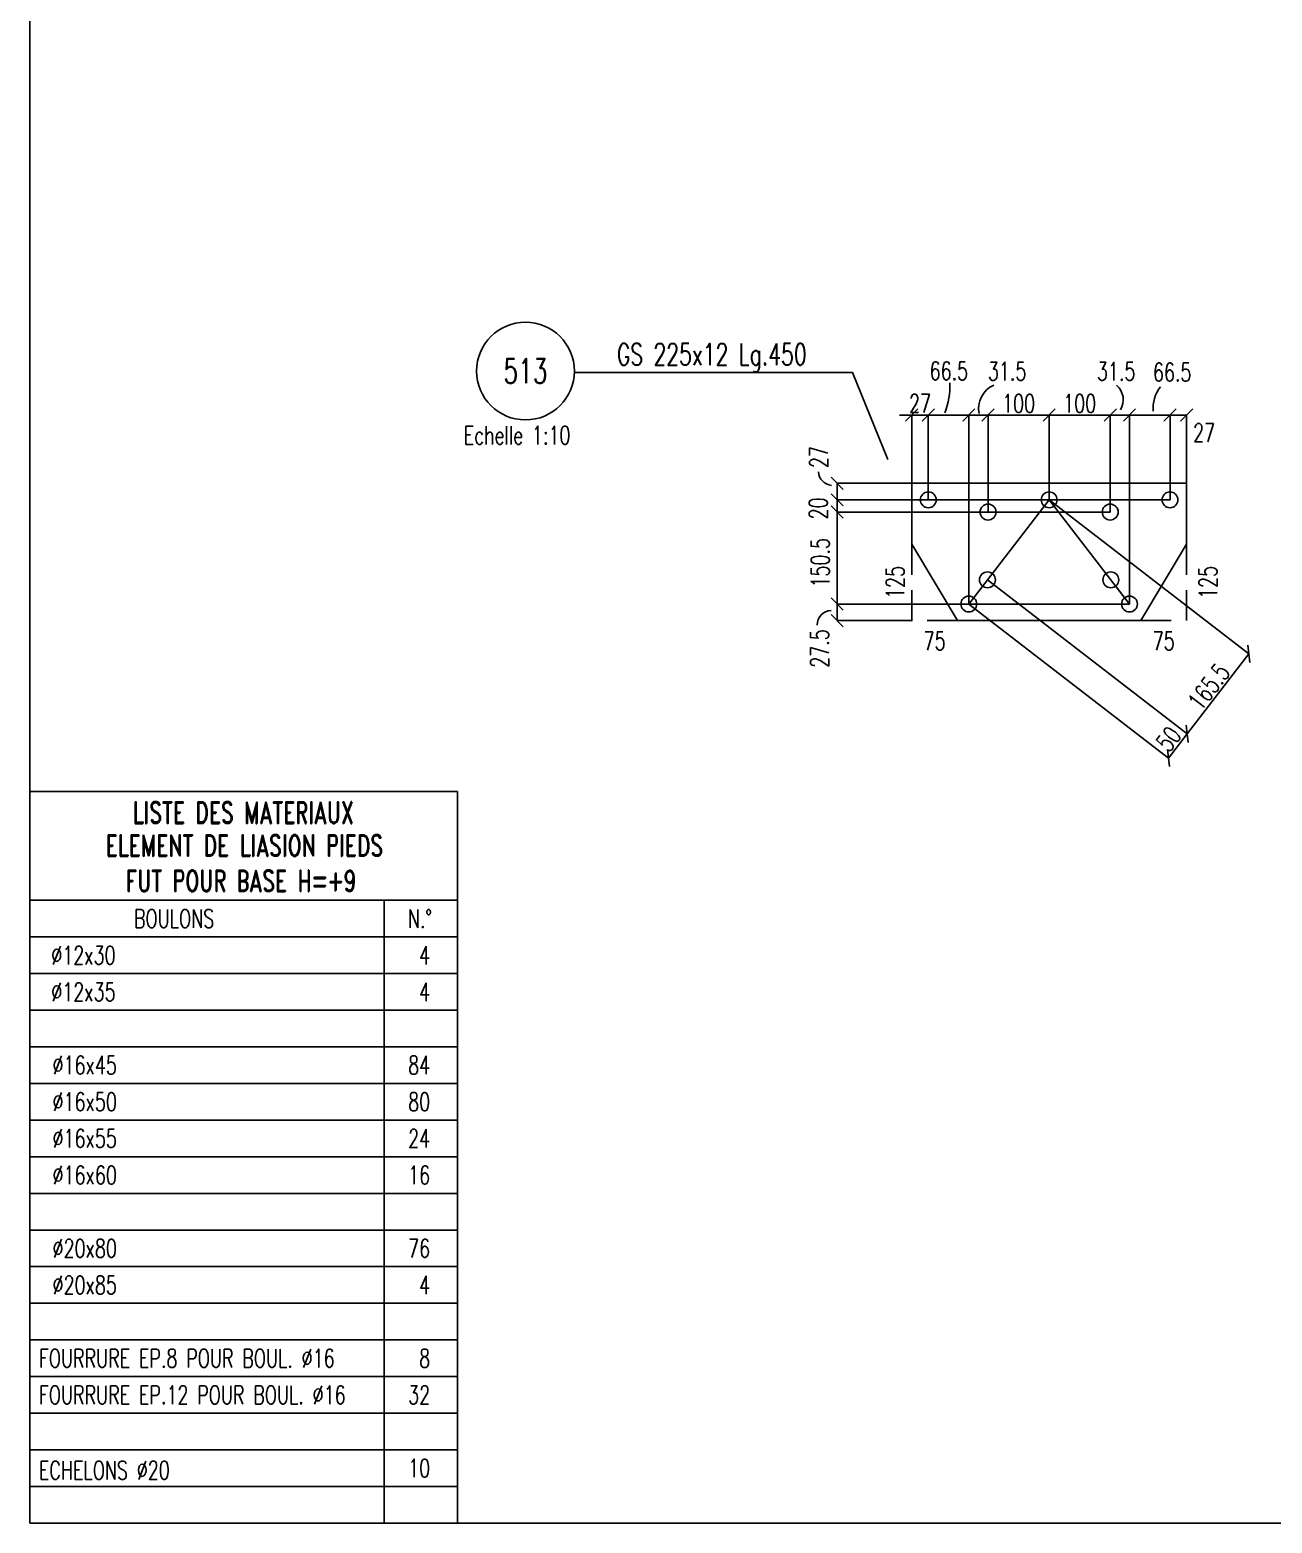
# Model space of a CAD drawing. Extents: x 550527 to 570802, y -97905 to -83555.
# Drawn here: x 550527 to 555612, y -97905 to -91792 of the extents above; entities that cross this region are included whole.
import ezdxf
from ezdxf.enums import TextEntityAlignment as Align

# ---------------------------------------------------------------- set-up
doc = ezdxf.new("R2010")
doc.units = 0
doc.header["$LTSCALE"] = 250
doc.header["$MEASUREMENT"] = 0
doc.linetypes.add('DASHED', pattern=[0.75, 0.5, -0.25])
doc.layers.get('0').update_dxf_attribs({"linetype": 'CONTINUOUS'})
doc.layers.get('DEFPOINTS').update_dxf_attribs({"linetype": 'CONTINUOUS'})
for name, color, linetype in [('BOLLINI_1', 7, 'CONTINUOUS'), ('FORI', 2, 'CONTINUOUS'), ('LINEE_PIASTRA', 2, 'CONTINUOUS'), ('LINEE_PIASTRE', 2, 'CONTINUOUS'), ('LM', 7, 'CONTINUOUS'), ('LS', 7, 'CONTINUOUS'), ('PIASTRE', 5, 'CONTINUOUS')]:
    doc.layers.add(name, color=color, linetype=linetype)
doc.styles.add('QUOTE', font='ROMANS8.SHX', dxfattribs={"width": 0.7})
doc.styles.add('RD', font='ROMAND8.SHX', dxfattribs={"width": 0.7})
doc.styles.add('RQL', font='ROMANS8.SHX', dxfattribs={"width": 0.7})
doc.styles.add('RS', font='ROMANS8.shx', dxfattribs={"width": 0.7})
doc.styles.get("Standard").update_dxf_attribs({"font": 'ROMANS8.SHX', "width": 0.7})
doc.dimstyles.new('TRATTO', dxfattribs={"dimscale": 0, "dimtxt": 75, "dimasz": 50, "dimexe": 0, "dimexo": 0, "dimgap": 10, "dimtad": 1, "dimrnd": 0.5, "dimdsep": 46, "dimtxsty": 'RS', "dimblk1": 'OBLIQUE', "dimblk2": 'OBLIQUE', "dimsah": 1, "dimcen": 0.09, "dimclrd": 2, "dimclre": 2, "dimclrt": 7, "dimadec": 0, "dimazin": 0, "dimtfac": 1, "dimtix": 1, "dimtmove": 2, "dimatfit": 3, "dimfxl": 1, "dimtolj": 1, "dimtzin": 0, "dimarcsym": 0})

# ---------------------------------------------------------------- blocks, each defined once
blk = doc.blocks.new('MRKR_98')
blk.add_point((0, 0))
at = {"color": 7, "style": 'QUOTE', "width": 0.5, "flags": 1}
for tag, p in [('TI', (3.7, 6.8)), ('NFORI', (3.7, 5.3)), ('AUX2', (3.7, 4.9)), ('FAM', (3.7, 4.5)), ('AUX1', (3.7, 4.2)), ('COMMESSA', (3.7, 3.8)), ('SPESSORE', (3.7, 2.5)), ('SV', (3.7, 1.8)), ('QUA', (3.7, 1.1)), ('DI_S', (3.7, 6.4)), ('D_S', (3.7, 6)), ('E_S', (3.7, 5.7)), ('MD', (3.7, 3.5)), ('MP', (3.7, 3.2)), ('LARGHEZZA', (3.7, 2.8)), ('NP', (3.7, 2.1)), ('PESO', (3.7, 1.4)), ('LUN', (3.7, 0.8)), ('PROF', (3.7, 0.4)), ('POS', (3.7, 0.1))]:
    blk.add_attdef(tag, p, '', height=0.2, dxfattribs=at)
at = {"color": 7, "flags": 1}
for tag, p in [('LAV1', (5.3, 6.9)), ('LAV2', (5.3, 6.5)), ('LAV3', (5.3, 6.2)), ('LAV4', (5.3, 5.9)), ('LAV5', (5.3, 5.5)), ('LAV6', (5.3, 5.2)), ('LAV7', (5.3, 4.9)), ('LAV8', (5.3, 4.5)), ('LAV9', (5.3, 4.2)), ('LAV10', (5.3, 3.9))]:
    blk.add_attdef(tag, p, '', height=0.2, dxfattribs=at)
blk = doc.blocks.new('16')
blk.add_circle((0, 0), 1)
blk = doc.blocks.new('_OBLIQUE')
at = {"color": 0, "linetype": 'ByBlock'}
blk.add_line((-0.5, -0.5), (0.5, 0.5), dxfattribs=at)
blk = doc.blocks.new('*D34')
at = {"layer": 'DEFPOINTS', "color": 0, "transparency": 16777216}
for p in [(554205, -93369.1), (554137.2, -93648.2), (554205, -93716.2)]:
    blk.add_point(p, dxfattribs=at)
at = {"layer": 'LS', "color": 2, "lineweight": -2, "transparency": 16777216}
for p, q in [((554137.2, -93369.1), (554087.2, -93369.1)), ((554137.2, -93648.2), (554137.2, -93369.1)), ((554137.2, -93369.1), (554205, -93369.1)), ((554205, -93716.2), (554205, -93369.1)), ((554205, -93369.1), (554255, -93369.1))]:
    blk.add_line(p, q, dxfattribs=at)
at = {"layer": 'LS', "color": 2, "lineweight": -2, "transparency": 16777216, "xscale": 50, "yscale": 50, "zscale": 50}
blk.add_blockref('_OBLIQUE', (554137.2, -93369.1), dxfattribs=at)
at = {"layer": 'LS', "color": 2, "lineweight": -2, "transparency": 16777216, "xscale": 50, "yscale": 50, "zscale": 50, "rotation": 180}
blk.add_blockref('_OBLIQUE', (554205, -93369.1), dxfattribs=at)
at = {"layer": 'LS', "color": 7, "transparency": 16777216, "insert": (554171.1, -93321.6), "char_height": 75, "attachment_point": 5, "style": 'RS'}
blk.add_mtext('\\A1;27', dxfattribs=at)
blk = doc.blocks.new('*D35')
at = {"layer": 'DEFPOINTS', "color": 0, "transparency": 16777216}
for p in [(554699.7, -93369.1), (554449.7, -93766.2), (554699.7, -93716.2)]:
    blk.add_point(p, dxfattribs=at)
at = {"layer": 'LS', "color": 2, "lineweight": -2, "transparency": 16777216}
for p, q in [((554449.7, -93766.2), (554449.7, -93369.1)), ((554449.7, -93369.1), (554699.7, -93369.1)), ((554699.7, -93716.2), (554699.7, -93369.1))]:
    blk.add_line(p, q, dxfattribs=at)
at = {"layer": 'LS', "color": 2, "lineweight": -2, "transparency": 16777216, "xscale": 50, "yscale": 50, "zscale": 50, "rotation": 180}
blk.add_blockref('_OBLIQUE', (554449.7, -93369.1), dxfattribs=at)
at = {"layer": 'LS', "color": 2, "lineweight": -2, "transparency": 16777216, "xscale": 50, "yscale": 50, "zscale": 50}
blk.add_blockref('_OBLIQUE', (554699.7, -93369.1), dxfattribs=at)
at = {"layer": 'LS', "color": 7, "transparency": 16777216, "insert": (554574.7, -93321.6), "char_height": 75, "attachment_point": 5, "style": 'RS'}
blk.add_mtext('\\A1;100', dxfattribs=at)
blk = doc.blocks.new('*D36')
at = {"layer": 'DEFPOINTS', "color": 0, "transparency": 16777216}
for p in [(554949.7, -93369.1), (554699.7, -93716.2), (554949.7, -93766.2)]:
    blk.add_point(p, dxfattribs=at)
at = {"layer": 'LS', "color": 2, "lineweight": -2, "transparency": 16777216}
for p, q in [((554699.7, -93716.2), (554699.7, -93369.1)), ((554699.7, -93369.1), (554949.7, -93369.1)), ((554949.7, -93766.2), (554949.7, -93369.1))]:
    blk.add_line(p, q, dxfattribs=at)
at = {"layer": 'LS', "color": 2, "lineweight": -2, "transparency": 16777216, "xscale": 50, "yscale": 50, "zscale": 50, "rotation": 180}
blk.add_blockref('_OBLIQUE', (554699.7, -93369.1), dxfattribs=at)
at = {"layer": 'LS', "color": 2, "lineweight": -2, "transparency": 16777216, "xscale": 50, "yscale": 50, "zscale": 50}
blk.add_blockref('_OBLIQUE', (554949.7, -93369.1), dxfattribs=at)
at = {"layer": 'LS', "color": 7, "transparency": 16777216, "insert": (554824.7, -93321.6), "char_height": 75, "attachment_point": 5, "style": 'RS'}
blk.add_mtext('\\A1;100', dxfattribs=at)
blk = doc.blocks.new('*D37')
at = {"layer": 'DEFPOINTS', "color": 0, "transparency": 16777216}
for p in [(555262.2, -93369.1), (555262.2, -93648.2), (555194.4, -93716.2)]:
    blk.add_point(p, dxfattribs=at)
at = {"layer": 'LS', "color": 2, "lineweight": -2, "transparency": 16777216}
for p, q in [((555194.4, -93716.2), (555194.4, -93369.1)), ((555194.4, -93369.1), (555262.2, -93369.1)), ((555262.2, -93648.2), (555262.2, -93369.1))]:
    blk.add_line(p, q, dxfattribs=at)
at = {"layer": 'LS', "color": 2, "lineweight": -2, "transparency": 16777216, "xscale": 50, "yscale": 50, "zscale": 50, "rotation": 180}
blk.add_blockref('_OBLIQUE', (555194.4, -93369.1), dxfattribs=at)
at = {"layer": 'LS', "color": 2, "lineweight": -2, "transparency": 16777216, "xscale": 50, "yscale": 50, "zscale": 50}
blk.add_blockref('_OBLIQUE', (555262.2, -93369.1), dxfattribs=at)
at = {"layer": 'LS', "color": 7, "transparency": 16777216, "insert": (555333.9, -93441.1), "char_height": 75, "attachment_point": 5, "style": 'RS'}
blk.add_mtext('\\A1;27', dxfattribs=at)
blk = doc.blocks.new('*D38')
at = {"layer": 'DEFPOINTS', "color": 0, "transparency": 16777216}
for p in [(554447.1, -94043.7), (554370.8, -94142.6), (555264.6, -94674.3)]:
    blk.add_point(p, dxfattribs=at)
at = {"layer": 'LS', "color": 2, "lineweight": -2, "transparency": 16777216}
for p, q in [((554447.1, -94043.7), (555264.6, -94674.3)), ((554370.8, -94142.6), (555188.3, -94773.3)), ((555188.3, -94773.3), (555264.6, -94674.3))]:
    blk.add_line(p, q, dxfattribs=at)
at = {"layer": 'LS', "color": 2, "lineweight": -2, "transparency": 16777216, "xscale": 50, "yscale": 50, "zscale": 50}
for p, rotation in [((555264.6, -94674.3), 52.35354934200002), ((555188.3, -94773.3), 232.353549342)]:
    blk.add_blockref('_OBLIQUE', p, dxfattribs=dict(at, rotation=rotation))
at = {"layer": 'LS', "color": 7, "transparency": 16777216, "insert": (555188.8, -94694.8), "char_height": 75, "attachment_point": 5, "rotation": 52.35355, "style": 'RS'}
blk.add_mtext('\\A1;50', dxfattribs=at)
blk = doc.blocks.new('*D39')
at = {"layer": 'DEFPOINTS', "color": 0, "transparency": 16777216}
for p in [(554699.7, -93716.2), (554447.1, -94043.7), (555517.2, -94346.8)]:
    blk.add_point(p, dxfattribs=at)
at = {"layer": 'LS', "color": 2, "lineweight": -2, "transparency": 16777216}
for p, q in [((554699.7, -93716.2), (555517.2, -94346.8)), ((554447.1, -94043.7), (555264.6, -94674.3)), ((555264.6, -94674.3), (555517.2, -94346.8))]:
    blk.add_line(p, q, dxfattribs=at)
at = {"layer": 'LS', "color": 2, "lineweight": -2, "transparency": 16777216, "xscale": 50, "yscale": 50, "zscale": 50}
for p, rotation in [((555517.2, -94346.8), 52.35354934200002), ((555264.6, -94674.3), 232.353549342)]:
    blk.add_blockref('_OBLIQUE', p, dxfattribs=dict(at, rotation=rotation))
at = {"layer": 'LS', "color": 7, "transparency": 16777216, "insert": (555353.3, -94481.6), "char_height": 75, "attachment_point": 5, "rotation": 52.35355, "style": 'RS'}
blk.add_mtext('\\A1;165.5', dxfattribs=at)
blk = doc.blocks.new('*D40')
at = {"layer": 'DEFPOINTS', "color": 0, "transparency": 16777216}
for p in [(554137.2, -93648.2), (553831.9, -93716.2), (554205, -93716.2)]:
    blk.add_point(p, dxfattribs=at)
at = {"layer": 'LS', "color": 2, "lineweight": -2, "transparency": 16777216}
for p, q in [((554137.2, -93648.2), (553831.9, -93648.2)), ((553831.9, -93648.2), (553831.9, -93716.2)), ((554205, -93716.2), (553831.9, -93716.2))]:
    blk.add_line(p, q, dxfattribs=at)
at = {"layer": 'LS', "color": 2, "lineweight": -2, "transparency": 16777216, "xscale": 50, "yscale": 50, "zscale": 50}
for p, rotation in [((553831.9, -93648.2), 90), ((553831.9, -93716.2), 270)]:
    blk.add_blockref('_OBLIQUE', p, dxfattribs=dict(at, rotation=rotation))
at = {"layer": 'LS', "color": 7, "transparency": 16777216, "insert": (553756.7, -93541), "char_height": 75, "attachment_point": 5, "rotation": 90, "style": 'RS'}
blk.add_mtext('\\A1;27', dxfattribs=at)
blk = doc.blocks.new('*D41')
at = {"layer": 'DEFPOINTS', "color": 0, "transparency": 16777216}
for p in [(553831.9, -93766.2), (554449.7, -93766.2), (555194.4, -93716.2)]:
    blk.add_point(p, dxfattribs=at)
at = {"layer": 'LS', "color": 2, "lineweight": -2, "transparency": 16777216}
for p, q in [((555194.4, -93716.2), (553831.9, -93716.2)), ((553831.9, -93716.2), (553831.9, -93766.2)), ((554449.7, -93766.2), (553831.9, -93766.2))]:
    blk.add_line(p, q, dxfattribs=at)
at = {"layer": 'LS', "color": 2, "lineweight": -2, "transparency": 16777216, "xscale": 50, "yscale": 50, "zscale": 50}
for p, rotation in [((553831.9, -93716.2), 90), ((553831.9, -93766.2), 270)]:
    blk.add_blockref('_OBLIQUE', p, dxfattribs=dict(at, rotation=rotation))
at = {"layer": 'LS', "color": 7, "transparency": 16777216, "insert": (553754.5, -93751.2), "char_height": 75, "attachment_point": 5, "rotation": 90, "style": 'RS'}
blk.add_mtext('\\A1;20', dxfattribs=at)
blk = doc.blocks.new('*D42')
at = {"layer": 'DEFPOINTS', "color": 0, "transparency": 16777216}
for p in [(554949.7, -93766.2), (553831.9, -94142.6), (554370.8, -94142.6)]:
    blk.add_point(p, dxfattribs=at)
at = {"layer": 'LS', "color": 2, "lineweight": -2, "transparency": 16777216}
for p, q in [((554949.7, -93766.2), (553831.9, -93766.2)), ((553831.9, -93766.2), (553831.9, -94142.6)), ((554370.8, -94142.6), (553831.9, -94142.6))]:
    blk.add_line(p, q, dxfattribs=at)
at = {"layer": 'LS', "color": 2, "lineweight": -2, "transparency": 16777216, "xscale": 50, "yscale": 50, "zscale": 50}
for p, rotation in [((553831.9, -93766.2), 90), ((553831.9, -94142.6), 270)]:
    blk.add_blockref('_OBLIQUE', p, dxfattribs=dict(at, rotation=rotation))
at = {"layer": 'LS', "color": 7, "transparency": 16777216, "insert": (553762.8, -93973.9), "char_height": 75, "attachment_point": 5, "rotation": 90, "style": 'RS'}
blk.add_mtext('\\A1;150.5', dxfattribs=at)
blk = doc.blocks.new('*D43')
at = {"layer": 'DEFPOINTS', "color": 0, "transparency": 16777216}
for p in [(555028.6, -94142.6), (553831.9, -94210.7), (554137.2, -94210.7)]:
    blk.add_point(p, dxfattribs=at)
at = {"layer": 'LS', "color": 2, "lineweight": -2, "transparency": 16777216}
for p, q in [((555028.6, -94142.6), (553831.9, -94142.6)), ((553831.9, -94142.6), (553831.9, -94210.7)), ((554137.2, -94210.7), (553831.9, -94210.7))]:
    blk.add_line(p, q, dxfattribs=at)
at = {"layer": 'LS', "color": 2, "lineweight": -2, "transparency": 16777216, "xscale": 50, "yscale": 50, "zscale": 50}
for p, rotation in [((553831.9, -94142.6), 90), ((553831.9, -94210.7), 270)]:
    blk.add_blockref('_OBLIQUE', p, dxfattribs=dict(at, rotation=rotation))
at = {"layer": 'LS', "color": 7, "transparency": 16777216, "insert": (553760.1, -94324.9), "char_height": 75, "attachment_point": 5, "rotation": 90, "style": 'RS'}
blk.add_mtext('\\A1;27.5', dxfattribs=at)
blk = doc.blocks.new('*D44')
at = {"layer": 'DEFPOINTS', "color": 0, "transparency": 16777216}
for p in [(554370.8, -93369.1), (554205, -93716.2), (554370.8, -94142.6)]:
    blk.add_point(p, dxfattribs=at)
at = {"layer": 'LS', "color": 2, "lineweight": -2, "transparency": 16777216}
for p, q in [((554205, -93716.2), (554205, -93369.1)), ((554205, -93369.1), (554370.8, -93369.1)), ((554370.8, -94142.6), (554370.8, -93369.1))]:
    blk.add_line(p, q, dxfattribs=at)
at = {"layer": 'LS', "color": 2, "lineweight": -2, "transparency": 16777216, "xscale": 50, "yscale": 50, "zscale": 50, "rotation": 180}
blk.add_blockref('_OBLIQUE', (554205, -93369.1), dxfattribs=at)
at = {"layer": 'LS', "color": 2, "lineweight": -2, "transparency": 16777216, "xscale": 50, "yscale": 50, "zscale": 50}
blk.add_blockref('_OBLIQUE', (554370.8, -93369.1), dxfattribs=at)
at = {"layer": 'LS', "color": 7, "transparency": 16777216, "insert": (554289.1, -93188.3), "char_height": 75, "attachment_point": 5, "style": 'RS'}
blk.add_mtext('\\A1;66.5', dxfattribs=at)
blk = doc.blocks.new('*D45')
at = {"layer": 'DEFPOINTS', "color": 0, "transparency": 16777216}
for p in [(554449.7, -93369.1), (554449.7, -93766.2), (554370.8, -94142.6)]:
    blk.add_point(p, dxfattribs=at)
at = {"layer": 'LS', "color": 2, "lineweight": -2, "transparency": 16777216}
for p, q in [((554370.8, -94142.6), (554370.8, -93369.1)), ((554370.8, -93369.1), (554449.7, -93369.1)), ((554449.7, -93766.2), (554449.7, -93369.1))]:
    blk.add_line(p, q, dxfattribs=at)
at = {"layer": 'LS', "color": 2, "lineweight": -2, "transparency": 16777216, "xscale": 50, "yscale": 50, "zscale": 50, "rotation": 180}
blk.add_blockref('_OBLIQUE', (554370.8, -93369.1), dxfattribs=at)
at = {"layer": 'LS', "color": 2, "lineweight": -2, "transparency": 16777216, "xscale": 50, "yscale": 50, "zscale": 50}
blk.add_blockref('_OBLIQUE', (554449.7, -93369.1), dxfattribs=at)
at = {"layer": 'LS', "color": 7, "transparency": 16777216, "insert": (554527.8, -93189.5), "char_height": 75, "attachment_point": 5, "style": 'RS'}
blk.add_mtext('\\A1;31.5', dxfattribs=at)
blk = doc.blocks.new('*D46')
at = {"layer": 'DEFPOINTS', "color": 0, "transparency": 16777216}
for p in [(555028.6, -93369.1), (554949.7, -93766.2), (555028.6, -94142.6)]:
    blk.add_point(p, dxfattribs=at)
at = {"layer": 'LS', "color": 2, "lineweight": -2, "transparency": 16777216}
for p, q in [((554949.7, -93766.2), (554949.7, -93369.1)), ((554949.7, -93369.1), (555028.6, -93369.1)), ((555028.6, -94142.6), (555028.6, -93369.1))]:
    blk.add_line(p, q, dxfattribs=at)
at = {"layer": 'LS', "color": 2, "lineweight": -2, "transparency": 16777216, "xscale": 50, "yscale": 50, "zscale": 50, "rotation": 180}
blk.add_blockref('_OBLIQUE', (554949.7, -93369.1), dxfattribs=at)
at = {"layer": 'LS', "color": 2, "lineweight": -2, "transparency": 16777216, "xscale": 50, "yscale": 50, "zscale": 50}
blk.add_blockref('_OBLIQUE', (555028.6, -93369.1), dxfattribs=at)
at = {"layer": 'LS', "color": 7, "transparency": 16777216, "insert": (554974.1, -93190.3), "char_height": 75, "attachment_point": 5, "style": 'RS'}
blk.add_mtext('\\A1;31.5', dxfattribs=at)
blk = doc.blocks.new('*D47')
at = {"layer": 'DEFPOINTS', "color": 0, "transparency": 16777216}
for p in [(555194.4, -93369.1), (555194.4, -93716.2), (555028.6, -94142.6)]:
    blk.add_point(p, dxfattribs=at)
at = {"layer": 'LS', "color": 2, "lineweight": -2, "transparency": 16777216}
for p, q in [((555028.6, -94142.6), (555028.6, -93369.1)), ((555028.6, -93369.1), (555194.4, -93369.1)), ((555194.4, -93716.2), (555194.4, -93369.1))]:
    blk.add_line(p, q, dxfattribs=at)
at = {"layer": 'LS', "color": 2, "lineweight": -2, "transparency": 16777216, "xscale": 50, "yscale": 50, "zscale": 50, "rotation": 180}
blk.add_blockref('_OBLIQUE', (555028.6, -93369.1), dxfattribs=at)
at = {"layer": 'LS', "color": 2, "lineweight": -2, "transparency": 16777216, "xscale": 50, "yscale": 50, "zscale": 50}
blk.add_blockref('_OBLIQUE', (555194.4, -93369.1), dxfattribs=at)
at = {"layer": 'LS', "color": 7, "transparency": 16777216, "insert": (555203.4, -93193.5), "char_height": 75, "attachment_point": 5, "style": 'RS'}
blk.add_mtext('\\A1;66.5', dxfattribs=at)
blk = doc.blocks.new('xxx')
blk.add_circle((0, 0), 8)
at = {"color": 3, "style": 'RQL', "width": 0.7}
blk.add_attdef('POS', text='', height=4, dxfattribs=at).set_placement((0, 0), align=Align.MIDDLE)
at = {"style": 'RQL', "width": 0.7, "flags": 1}
for tag, p in [('POS1', (-0.39, -5.42)), ('TIPO', (-0.39, -8.66))]:
    blk.add_attdef(tag, p, '', height=2, dxfattribs=at)

msp = doc.modelspace()

# ---------------------------------------------------------------- linework, layer by layer
at = {"color": 2, "linetype": 'DASHED'}
for p, q in [((554137.192, -94210.678), (554137.192, -93898.178)), ((555262.192, -94210.678), (555262.192, -93898.178)), ((554324.692, -94210.678), (554137.192, -94210.678)), ((555074.692, -94210.678), (555262.192, -94210.678))]:
    msp.add_line(p, q, dxfattribs=at)
at = {"layer": 'LINEE_PIASTRA'}
for p, q in [((554137.192, -93898.178), (554324.692, -94210.678)), ((555262.192, -93898.178), (555074.692, -94210.678))]:
    msp.add_line(p, q, dxfattribs=at)
at = {"layer": 'LINEE_PIASTRE'}
for p, q in [((555262.192, -93648.178), (554137.192, -93648.178)), ((554137.192, -93648.178), (554137.192, -93898.178)), ((555262.192, -93898.178), (555262.192, -93648.178)), ((554324.692, -94210.678), (555074.692, -94210.678))]:
    msp.add_line(p, q, dxfattribs=at)
at = {"layer": 'LS', "color": 6}
for p, q in [((552756.041, -93194.984), (553895.355, -93194.984)), ((553895.355, -93194.984), (554039.682, -93550.535)), ((554204.963, -93716.221), (555194.42, -93716.221)), ((554949.692, -93766.221), (554449.692, -93766.221)), ((552277.43, -95655.279), (550527.43, -95655.279)), ((552277.43, -95655.279), (550527.43, -95655.279)), ((552277.43, -95655.279), (550527.43, -95655.279)), ((552277.43, -95805.237), (550527.43, -95805.237)), ((552277.43, -95805.237), (550527.43, -95805.237)), ((552277.43, -95805.237), (550527.43, -95805.237)), ((552277.43, -95955.279), (550527.43, -95955.279)), ((552277.43, -95955.279), (550527.43, -95955.279)), ((552277.43, -96105.279), (550527.43, -96105.279)), ((552277.43, -96255.258), (550527.43, -96255.258)), ((552277.43, -96255.279), (550527.43, -96255.279)), ((552277.43, -96255.279), (550527.43, -96255.279)), ((552277.43, -96405.258), (550527.43, -96405.258)), ((552277.43, -96555.258), (550527.43, -96555.258)), ((552277.43, -96705.258), (550527.43, -96705.258)), ((552277.43, -96855.216), (550527.43, -96855.216)), ((552277.43, -97005.195), (550527.43, -97005.195)), ((552277.43, -97155.174), (550527.43, -97155.174)), ((552277.43, -97305.153), (550527.43, -97305.153)), ((552277.43, -97455.153), (550527.43, -97455.153)), ((552277.43, -97605.132), (550527.43, -97605.132)), ((552277.43, -97605.132), (550527.43, -97605.132)), ((552277.43, -97755.111), (550527.43, -97755.111))]:
    msp.add_line(p, q, dxfattribs=at)
at = {"layer": 'LS', "color": 2}
for p, q in [((554370.757, -94142.636), (554699.692, -93716.221)), ((554699.692, -93716.221), (555028.626, -94142.636))]:
    msp.add_line(p, q, dxfattribs=at)
at = {"layer": 'LS', "color": 3}
for p, q in [((550527.43, -94910.342), (550527.43, -97905.09)), ((550527.43, -94910.342), (552277.43, -94910.342)), ((552277.43, -94910.342), (552277.43, -97905.09)), ((552277.43, -95355.342), (550527.43, -95355.342)), ((551977.092, -95355.342), (551977.092, -97905.09)), ((551977.092, -95355.342), (551977.092, -97905.09)), ((552277.43, -95505.321), (550527.43, -95505.321)), ((552277.43, -97905.09), (550527.43, -97905.09))]:
    msp.add_line(p, q, dxfattribs=at)
at = {"layer": 'LS', "color": 8}
msp.add_lwpolyline([(550527.43, -83555.09), (550527.43, -97905.09), (566427.43, -97905.09), (566427.43, -95905.09), (570802.43, -95905.09), (570802.43, -83555.09), (550527.43, -83555.09)], close=True, dxfattribs=at)
at = {"layer": 'LS', "color": 6}
for centre, radius, start, end in [((553983.318, -93249.556), 309.8, 339.1218904, 2.1851853), ((554515.878, -93342.63), 105.129, 113.9977666, 191.2717812), ((554924.733, -93306.606), 78.32, 328.1797854, 49.1170705), ((555275.338, -93342.775), 150.055, 143.4243472, 184.1774805), ((553816.263, -93596.401), 61.55, 184.6161523, 262.6987506), ((553811.02, -94229.542), 61.106, 93.9366477, 179.2457529)]:
    msp.add_arc(centre, radius, start, end, dxfattribs=at)

# ---------------------------------------------------------------- block references
at = {"layer": 'BOLLINI_1', "xscale": 25, "yscale": 25, "zscale": 25}
msp.add_blockref('xxx', (552556.135, -93188.835), dxfattribs=at).add_auto_attribs({'POS': '513'})
at = {"layer": 'FORI', "yscale": 32.5, "zscale": 32.5}
for p, xscale in [((554204.963, -93716.221), 32.5), ((554699.692, -93716.221), 32.5), ((555194.42, -93716.221), -32.5), ((554449.692, -93766.221), -32.5), ((554949.692, -93766.221), 32.5), ((554447.105, -94043.662), -32.5), ((554952.278, -94043.662), 32.5), ((554370.757, -94142.636), -32.5), ((555028.626, -94142.636), 32.5)]:
    msp.add_blockref('16', p, dxfattribs=dict(at, xscale=xscale))
at = {"layer": 'PIASTRE'}
ref = msp.add_blockref('MRKR_98', (554137.192, -94210.678), dxfattribs=dict(at, xscale=2.5, yscale=2.5, zscale=2.5))
ref.add_attrib('PROF', 'GS 225x12 Lg.450', (552930.25, -93164.269), dxfattribs={"layer": '0', "color": 2, "height": 87.5, "style": 'QUOTE', "width": 0.7})

# ---------------------------------------------------------------- texts
at = {"layer": 'LM', "color": 7, "style": 'RD', "width": 0.7}
for s, p in [('LISTE DES MATERIAUX', (551400.316, -94996.697)), ('ELEMENT DE LIASION PIEDS', (551405.21, -95131.7)), ('FUT POUR BASE H=+9', (551391.747, -95276.025))]:
    msp.add_text(s, height=87.49125, dxfattribs=at).set_placement(p, align=Align.MIDDLE)
at = {"layer": 'LM', "color": 7, "char_height": 74.9895, "style": 'RD'}
for s, insert, attachment_point in [('BOULONS', (550953.739, -95430.331), 4), ('N.°', (552173.695, -95430.331), 6)]:
    msp.add_mtext(s, dxfattribs=dict(at, insert=insert, attachment_point=attachment_point))
at = {"layer": 'LS', "color": 7, "style": 'RS', "width": 0.7}
for s, height, p in [('Echelle 1:10', 75, (552303.562, -93489.107)), ('∅12x30', 74.9895, (550615.146, -95617.834)), ('∅12x35', 74.9895, (550615.146, -95767.792)), ('∅16x45', 74.9895, (550620.41, -96067.742)), ('∅16x50', 74.9895, (550620.41, -96217.721)), ('∅16x55', 74.9895, (550620.41, -96367.7)), ('∅16x60', 74.9895, (550620.41, -96517.7)), ('∅20x80', 74.9895, (550620.41, -96817.721)), ('∅20x85', 74.9895, (550620.41, -96967.7)), ('FOURRURE EP.8 POUR BOUL. %%C16', 74.9895, (550564.594, -97267.679)), ('FOURRURE EP.12 POUR BOUL. %%C16', 74.9895, (550564.594, -97417.658)), ('ECHELONS %%C20', 74.9895, (550564.594, -97726.012))]:
    msp.add_text(s, height=height, dxfattribs=at).set_placement(p)
at = {"layer": 'LS', "color": 2, "style": 'RS', "width": 0.7}
for p in [(554069.404, -94054.428), (555349.911, -94054.428)]:
    msp.add_text('125', height=75, rotation=90, dxfattribs=at).set_placement(p, align=Align.MIDDLE)
for p in [(554230.942, -94293.458), (555168.442, -94293.458)]:
    msp.add_text('75', height=75, dxfattribs=at).set_placement(p, align=Align.MIDDLE)
at = {"layer": 'LS', "color": 7, "style": 'RS', "width": 0.7}
for s, height, p in [('4', 74.99, (552165.834, -95617.763)), ('4', 74.99, (552165.834, -95767.721)), ('84', 74.9895, (552165.834, -96067.742)), ('80', 74.9895, (552165.834, -96217.763)), ('24', 74.9895, (552165.834, -96367.742)), ('16', 74.9895, (552165.834, -96517.742)), ('76', 74.9895, (552165.834, -96817.721)), ('4', 74.99, (552165.834, -96967.7)), ('8', 74.99, (552165.834, -97267.637)), ('32', 74.9895, (552165.834, -97417.616)), ('10', 74.9895, (552165.834, -97717.595))]:
    msp.add_text(s, height=height, dxfattribs=at).set_placement(p, align=Align.RIGHT)

# ---------------------------------------------------------------- dimensions: what is measured, and where the dimension line sits
at = {"layer": 'LS', "color": 6}
for base, p1, p2, text, picture, middle in [((554370.757, -93369.066), (554204.963, -93716.221), (554370.757, -94142.636), '66.5', '*D44', (554289.109, -93188.327)), ((554449.692, -93369.066), (554370.757, -94142.636), (554449.692, -93766.221), '31.5', '*D45', (554527.834, -93189.499)), ((555028.626, -93369.066), (554949.692, -93766.221), (555028.626, -94142.636), '31.5', '*D46', (554974.062, -93190.298)), ((555194.42, -93369.066), (555028.626, -94142.636), (555194.42, -93716.221), '66.5', '*D47', (555203.421, -93193.475)), ((555262.192, -93369.066), (555194.42, -93716.221), (555262.192, -93648.178), '27', '*D37', (555333.9, -93441.148))]:
    dim = msp.add_linear_dim(base=base, p1=p1, p2=p2, text=text, dimstyle='TRATTO', override={"dimscale": 1}, dxfattribs=at)
    dim.commit()
    dim.dimension.update_dxf_attribs({"geometry": picture, "text_midpoint": middle, "dimtype": 160})
for base, p1, p2, text, picture, middle in [((554204.963, -93369.066), (554137.192, -93648.178), (554204.963, -93716.221), '27', '*D34', (554171.078, -93321.566)), ((554699.692, -93369.066), (554449.692, -93766.221), (554699.692, -93716.221), '100', '*D35', (554574.692, -93321.566)), ((554949.692, -93369.066), (554699.692, -93716.221), (554949.692, -93766.221), '100', '*D36', (554824.692, -93321.566))]:
    dim = msp.add_linear_dim(base=base, p1=p1, p2=p2, text=text, dimstyle='TRATTO', override={"dimscale": 1}, dxfattribs=at)
    dim.commit()
    dim.dimension.update_dxf_attribs({"geometry": picture, "text_midpoint": middle})
for base, p1, p2, text, picture, middle in [((553831.862, -93716.221), (554137.192, -93648.178), (554204.963, -93716.221), '27', '*D40', (553756.711, -93540.988)), ((553831.862, -93766.221), (555194.42, -93716.221), (554449.692, -93766.221), '20', '*D41', (553754.505, -93751.211)), ((553831.862, -94142.636), (554949.692, -93766.221), (554370.757, -94142.636), '150.5', '*D42', (553762.762, -93973.89)), ((553831.862, -94210.678), (555028.626, -94142.636), (554137.192, -94210.678), '27.5', '*D43', (553760.057, -94324.942))]:
    dim = msp.add_linear_dim(base=base, p1=p1, p2=p2, angle=270, text=text, dimstyle='TRATTO', override={"dimscale": 1}, dxfattribs=at)
    dim.commit()
    dim.dimension.update_dxf_attribs({"geometry": picture, "text_midpoint": middle, "dimtype": 160})
for base, p1, p2, text, picture, middle in [((555517.207, -94346.849), (554447.105, -94043.662), (554699.692, -93716.221), '165.5', '*D39', (555353.304, -94481.557)), ((555264.621, -94674.29), (554370.757, -94142.636), (554447.105, -94043.662), '50', '*D38', (555188.836, -94694.764))]:
    dim = msp.add_linear_dim(base=base, p1=p1, p2=p2, angle=52.3535493, text=text, dimstyle='TRATTO', override={"dimscale": 1}, dxfattribs=at)
    dim.commit()
    dim.dimension.update_dxf_attribs({"geometry": picture, "text_midpoint": middle})

doc.saveas('drawing.dxf')
